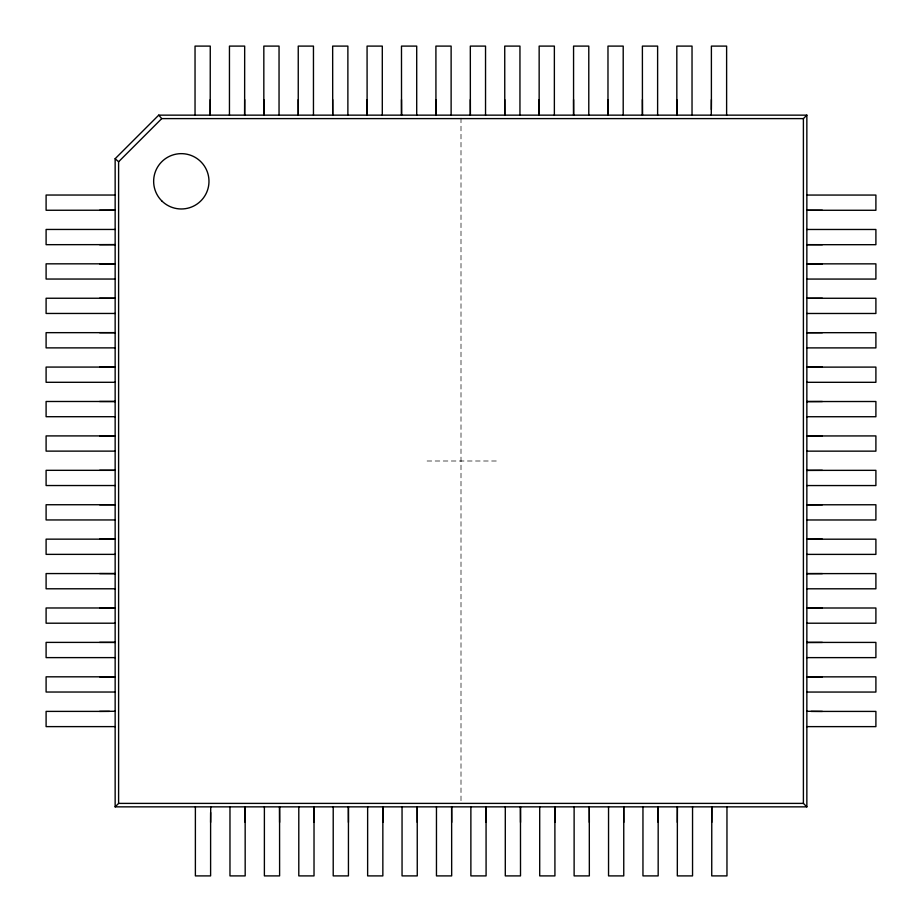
<?xml version="1.0" encoding="UTF-8"?>
<svg xmlns="http://www.w3.org/2000/svg" width="922" height="922" viewBox="0 0 922 922"><rect width="100%" height="100%" fill="white"/><g stroke="black" fill="none" stroke-linecap="round" stroke-linejoin="round"><path stroke-width="0.69" stroke-dasharray="4.61 3.46" d="M427.105 461L496.278 461M461 118.143L461 802.417"/><path stroke-width="1.38" d="M210.262 99.611L210.216 115.146L210.262 46.1L195.038 46.1L195.038 115.146M244.676 99.611L244.63 115.146L244.676 46.1L229.451 46.1L229.451 115.146M677.324 822.389L677.37 806.854L677.324 875.9L692.549 875.9L692.549 806.854M711.738 822.389L711.784 806.854L711.738 875.9L726.962 875.9L726.962 806.854M210.608 822.389L210.735 806.854M711.265 115.146L711.392 99.611M115.146 158.722L158.722 115.146L806.854 115.146L806.854 806.854L115.146 806.854L115.146 158.722L118.604 161.753L118.604 803.396L115.146 806.854M118.604 161.753L161.753 118.604L803.396 118.604L806.854 115.146M99.611 711.392L115.146 711.265M99.611 210.262L115.146 210.216L46.1 210.262L46.1 195.038L115.146 195.038M99.611 244.676L115.146 244.63L46.1 244.676L46.1 229.451L115.146 229.451M806.854 263.888L822.389 263.853M806.854 298.302L822.389 298.267M806.854 332.715L822.389 332.681M822.389 367.094L806.854 367.14L875.9 367.094L875.9 382.307L806.854 382.307M822.389 401.508L806.854 401.554L875.9 401.508L875.9 416.732L806.854 416.732M822.389 435.922L806.854 435.968L875.9 435.922L875.9 451.146L806.854 451.146M822.389 470.335L806.854 470.381L875.9 470.335L875.9 485.56L806.854 485.56M822.389 504.76L806.854 504.795L875.9 504.76L875.9 519.973L806.854 519.973M822.389 539.174L806.854 539.209L875.9 539.174L875.9 554.387L806.854 554.387M822.389 573.588L806.854 573.622L875.9 573.588L875.9 588.801L806.854 588.801M806.854 608.036L822.389 608.001M806.854 642.461L822.389 642.415M822.389 676.829L806.854 676.875L875.9 676.829L875.9 692.053L806.854 692.053M806.854 195.061L875.9 195.061L875.9 210.274L806.854 210.274M806.854 229.474L875.9 229.474L875.9 244.687L806.854 244.687M115.146 263.83L46.1 263.83L46.1 279.043L115.146 279.043M806.854 263.853L875.9 263.853L875.9 279.066L806.854 279.066M115.146 298.244L46.1 298.244L46.1 313.457L115.146 313.457M806.854 298.267L875.9 298.267L875.9 313.48L806.854 313.48M806.854 332.681L875.9 332.681L875.9 347.894L806.854 347.894M115.146 347.882L46.1 347.882L46.1 332.658L115.146 332.658L99.611 332.658M115.146 382.296L46.1 382.296L46.1 367.071L115.146 367.071L99.611 367.071M115.146 416.709L46.1 416.709L46.1 401.485L115.146 401.485L99.611 401.485M115.146 451.123L46.1 451.123L46.1 435.91L115.146 435.91L99.611 435.91M115.146 485.537L46.1 485.537L46.1 470.324L115.146 470.324L99.611 470.324M115.146 519.95L46.1 519.95L46.1 504.737L115.146 504.737L99.611 504.737M115.146 539.151L46.1 539.151L46.1 554.364L115.146 554.364M115.146 573.565L46.1 573.565L46.1 588.789L115.146 588.789M115.146 607.978L46.1 607.978L46.1 623.203L115.146 623.203M806.854 608.001L875.9 608.001L875.9 623.214L806.854 623.214M806.854 642.415L875.9 642.415L875.9 657.628L806.854 657.628M115.146 657.617L46.1 657.617L46.1 642.392L115.146 642.392L99.611 642.392M115.146 692.03L46.1 692.03L46.1 676.817L115.146 676.817L99.611 676.817M109.511 711.392L46.1 711.392L46.1 726.617L115.146 726.617M811.083 711.415L875.9 711.415L875.9 726.628L806.854 726.628M118.604 803.396L803.396 803.396L806.854 806.854M806.854 210.239L822.389 210.274M806.854 244.653L822.389 244.687M99.611 263.83L115.146 263.865M99.611 298.244L115.146 298.29M99.611 539.151L115.146 539.197M99.611 573.565L115.146 573.611M99.611 607.978L115.146 608.024M806.854 711.288L822.389 711.415M158.722 115.146L161.753 118.604M676.817 99.611L676.852 115.146L676.817 46.1L692.03 46.1L692.03 115.146M658.135 806.854L658.17 822.389M642.392 99.611L642.438 115.146L642.392 46.1L657.617 46.1L657.617 115.146M623.71 806.854L623.756 822.389M607.978 99.611L608.024 115.146M589.342 822.389L589.296 806.854L589.342 875.9L574.118 875.9L574.118 806.854M573.565 99.611L573.611 115.146M554.929 822.389L554.883 806.854L554.929 875.9L539.704 875.9L539.704 806.854M539.151 99.611L539.197 115.146M520.515 822.389L520.469 806.854L520.515 875.9L505.291 875.9L505.291 806.854M504.737 99.611L504.772 115.146L504.737 46.1L519.95 46.1L519.95 115.146M486.09 822.389L486.055 806.854L486.09 875.9L470.877 875.9L470.877 806.854M470.324 99.611L470.358 115.146L470.324 46.1L485.537 46.1L485.537 115.146M451.676 822.389L451.642 806.854L451.676 875.9L436.463 875.9L436.463 806.854M435.91 99.611L435.945 115.146L435.91 46.1L451.123 46.1L451.123 115.146M417.263 822.389L417.228 806.854L417.263 875.9L402.05 875.9L402.05 806.854M401.485 99.611L401.531 115.146L401.485 46.1L416.709 46.1L416.709 115.146M382.803 806.854L382.849 822.389M367.071 99.611L367.117 115.146L367.071 46.1L382.296 46.1L382.296 115.146M348.389 806.854L348.435 822.389M332.658 99.611L332.704 115.146L332.658 46.1L347.882 46.1L347.882 115.146M313.976 806.854L314.022 822.389M298.244 99.611L298.29 115.146M279.608 822.389L279.562 806.854L279.608 875.9L264.384 875.9L264.384 806.854M263.83 99.611L263.865 115.146M245.183 822.389L245.148 806.854L245.183 875.9L229.97 875.9L229.97 806.854M803.396 118.604L803.396 803.396M726.617 115.146L726.617 46.1L711.392 46.1L711.392 109.511M658.17 806.854L658.17 875.9L642.957 875.9L642.957 806.854M623.756 806.854L623.756 875.9L608.543 875.9L608.543 806.854M623.203 115.146L623.203 46.1L607.978 46.1L607.978 115.146M588.789 115.146L588.789 46.1L573.565 46.1L573.565 115.146M554.364 115.146L554.364 46.1L539.151 46.1L539.151 115.146M382.849 806.854L382.849 875.9L367.636 875.9L367.636 806.854M348.435 806.854L348.435 875.9L333.211 875.9L333.211 806.854M314.022 806.854L314.022 875.9L298.797 875.9L298.797 806.854M313.457 115.146L313.457 46.1L298.244 46.1L298.244 115.146M279.043 115.146L279.043 46.1L263.83 46.1L263.83 115.146M210.608 812.489L210.608 875.9L195.383 875.9L195.383 806.854M161.753 200.881A27.672 27.672 0 0 0 208.038 188.48A27.672 27.672 0 0 0 174.154 154.585A27.672 27.672 0 0 0 161.753 200.881"/></g></svg>
